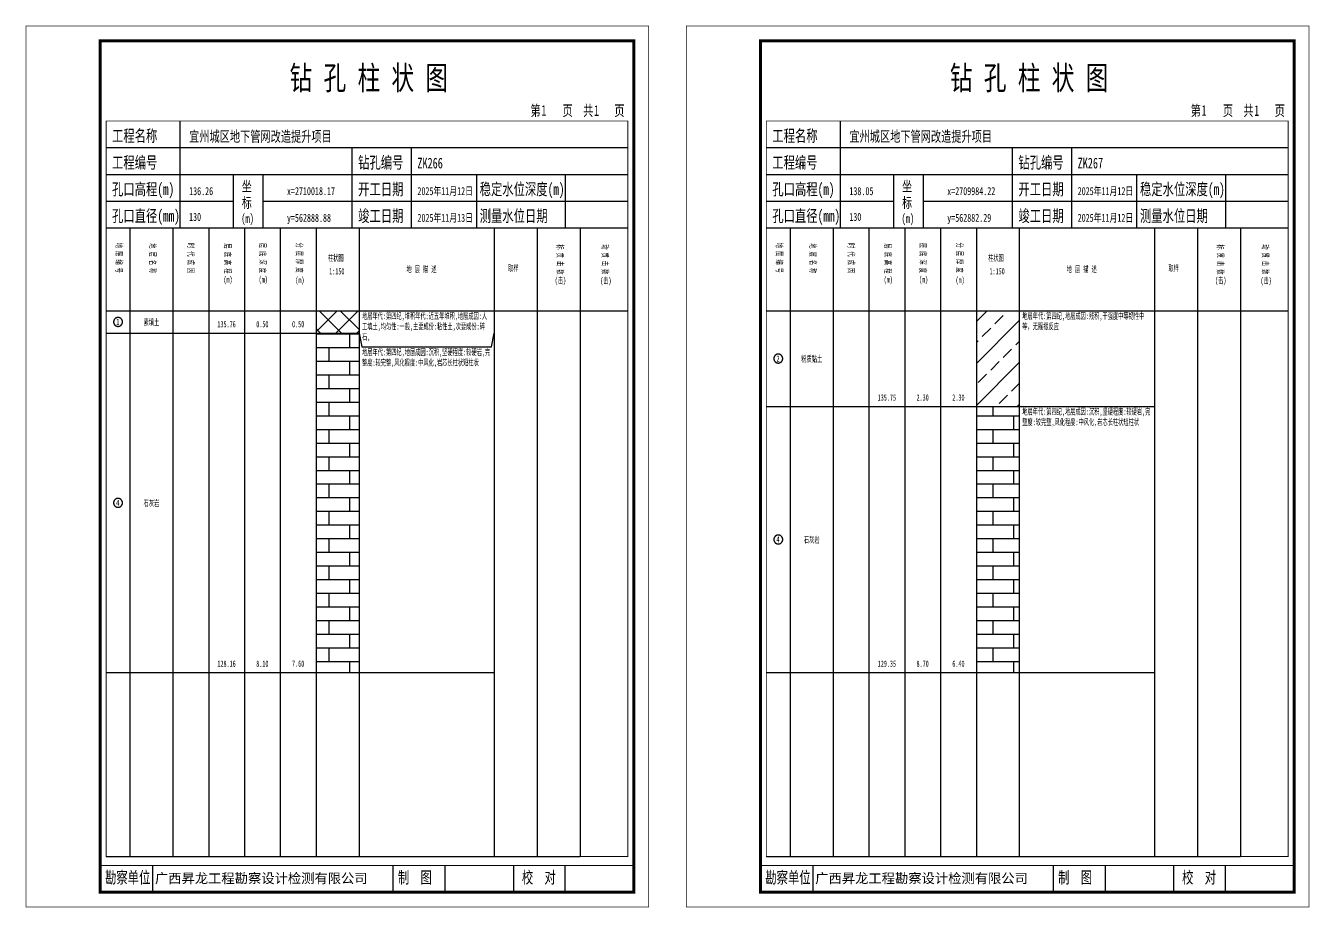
# Model space of a CAD drawing. Header units: millimetres. Extents: x 0 to 2711117, y 0 to 567555.
# Drawn here: x 57675.7 to 58108.6, y -0.1 to 297.1 of the extents above; entities that cross this region are included whole.
import ezdxf
from ezdxf.enums import TextEntityAlignment as Align

# ---------------------------------------------------------------- set-up
doc = ezdxf.new("R2010")
doc.units = ezdxf.units.MM
doc.layers.add('GICAD_POU_TEXTS', color=7, linetype='Continuous')
doc.layers.add('勘察点图例', color=7, linetype='Continuous')
doc.styles.add('HEAD_FONT', font='simfang.ttf', dxfattribs={"width": 0.6})
doc.styles.add('HEAD_FONT2', font='simfang.ttf', dxfattribs={"width": 0.6})
doc.styles.add('HT', font='simhei.ttf')
doc.styles.add('LZ_FONT', font='simfang.ttf', dxfattribs={"width": 0.7, "height": 8})
doc.styles.add('成果图图块', font='simfang.ttf', dxfattribs={"height": 2.5})
doc.styles.add('成果图表体', font='simfang.ttf', dxfattribs={"width": 0.6, "height": 2.1})
pattern_1 = [(0, (0, 0), (0, 4.6), []), (90, (0, 0), (-7, 4.6), [4.6, -4.6])]

# ---------------------------------------------------------------- blocks, each defined once
blk = doc.blocks.new('ZK266')
for p, q in [((52, 229), (52, 265)), ((27, 256), (203, 256)), ((110, 229), (110, 256)), ((130, 229), (130, 256)), ((27, 247), (203, 247)), ((70, 229), (70, 247)), ((80, 229), (80, 247)), ((152, 229), (152, 247)), ((182, 229), (182, 247)), ((27, 238), (70, 238)), ((80, 238), (203, 238)), ((27, 229), (35.05, 229)), ((35.05, 229), (35.05, 17)), ((35.05, 229), (49.53, 229)), ((49.53, 229), (49.53, 17)), ((49.53, 229), (61.6, 229)), ((61.6, 229), (61.6, 17)), ((61.6, 229), (73.68, 229)), ((73.68, 229), (73.68, 17)), ((73.68, 229), (85.75, 229)), ((85.75, 229), (85.75, 17)), ((85.75, 229), (97.82, 229)), ((97.82, 229), (97.82, 17)), ((97.82, 229), (112.3, 229)), ((112.3, 229), (112.3, 17)), ((112.3, 229), (157.93, 229)), ((157.93, 229), (157.93, 17)), ((157.93, 229), (172.42, 229)), ((172.42, 229), (172.42, 17)), ((172.42, 229), (186.9, 229)), ((186.9, 229), (186.9, 17)), ((186.9, 229), (203, 229)), ((27, 201), (203, 201)), ((27, 17), (35.05, 17)), ((35.05, 17), (49.53, 17)), ((42.74, 4.95), (42.74, 13.95)), ((42.74, 4.95), (42.74, 13.95)), ((49.53, 17), (61.6, 17)), ((61.6, 17), (73.68, 17)), ((73.68, 17), (85.75, 17)), ((85.75, 17), (97.82, 17)), ((97.82, 17), (112.3, 17)), ((112.3, 17), (157.93, 17)), ((123.83, 4.95), (123.83, 13.95)), ((141.38, 4.95), (141.38, 13.95)), ((157.93, 17), (172.42, 17)), ((164.48, 4.95), (164.48, 13.95)), ((172.42, 17), (186.9, 17)), ((181.84, 4.95), (181.84, 13.95)), ((181.84, 4.95), (181.84, 13.95))]:
    blk.add_line(p, q)
for points, const_width in [([(0, 0), (210, 0), (210, 297), (0, 297)], 0.25), ([(25, 5), (205, 5), (205, 292), (25, 292)], 1), ([(27, 265), (203, 265), (203, 17), (27, 17)], 0.3)]:
    blk.add_lwpolyline(points, close=True, dxfattribs=dict(const_width=const_width))
at = {"const_width": 0.3}
for points in [[(27, 229), (203, 229)], [(25, 14), (205, 14)]]:
    blk.add_lwpolyline(points, dxfattribs=at)
at = {"style": 'LZ_FONT', "width": 0.7}
for s, height, p in [('钻 孔 柱 状 图', 8, (88.9, 275.54)), ('第', 3.6, (170.12, 266.7)), ('1', 3.6, (173.78, 266.75)), ('页', 3.6, (180.96, 266.7)), ('共', 3.6, (187.88, 266.7)), ('1', 3.6, (191.54, 266.7)), ('页', 3.6, (198.44, 266.7)), ('工程名称', 4, (29, 258)), ('宜州城区地下管网改造提升项目', 3.6, (55, 258)), ('工程编号', 4, (29, 249)), ('钻孔编号', 4, (112, 249)), ('ZK266', 3.6, (132, 249)), ('孔口高程(m)', 4, (29, 240)), ('136.26', 2.7, (55, 240)), ('坐', 3.5, (72.79, 241.24)), ('x=2710018.17', 2.7, (88, 240)), ('开工日期', 4, (112, 240)), ('2025年11月12日', 2.7, (132, 240)), ('稳定水位深度(m)', 4, (153, 240)), ('标', 3.5, (72.79, 235.7)), ('孔口直径(mm)', 4, (29, 231)), ('130', 2.7, (54.98, 231.31)), ('(m) ', 3, (72.59, 230.65)), ('竣工日期', 4, (112, 231)), ('2025年11月13日', 2.7, (132, 231)), ('测量水位日期', 4, (153, 231)), ('y=562888.88', 2.7, (88, 231)), ('勘察单位', 4, (26.65, 7.95)), ('制  图', 4, (125.4, 7.95)), ('校  对', 4, (167.22, 7.95))]:
    blk.add_text(s, height=height, dxfattribs=at).set_placement(p)
at = {"style": 'HT'}
blk.add_text('广西昇龙工程勘察设计检测有限公司', height=3.2865, dxfattribs=at).set_placement((43.48, 8.02))
at = {"char_height": 2.1, "width": 22.806, "attachment_point": 1, "rotation": 270, "style": 'HEAD_FONT'}
for s, insert in [('地 层 编 号', (32.46, 223.92)), ('地 层 名 称', (43.79, 223.76)), ('时 代 成 因', (56.67, 223.83)), ('层 底 高 程', (69.07, 223.71)), ('层 底 深 度', (80.9, 223.91)), ('分 层 厚 度', (93.26, 224.01)), ('标 贯 击 数', (181.21, 223.37)), ('动 贯 击 数', (196.38, 223.43))]:
    blk.add_mtext(s, dxfattribs=dict(at, insert=insert))
at = {"char_height": 2.1, "attachment_point": 1}
for s, insert, width, style in [('柱状图', (101.82, 219.87), 7.855, 'HEAD_FONT2'), ('取样', (162.58, 216.44), 7.855, 'HEAD_FONT2'), ('(m)', (66.58, 212.56), 4.7944, 'HEAD_FONT'), ('(m)', (78.47, 212.61), 4.7944, 'HEAD_FONT'), ('(m)', (90.81, 212.43), 4.7944, 'HEAD_FONT'), ('1:150', (102.26, 215.36), 6.9223, 'HEAD_FONT2'), ('地 层 描 述', (128.29, 216.11), 22.0781, 'HEAD_FONT2'), ('(击)', (178.33, 212.31), 7.855, 'HEAD_FONT2'), ('(击)', (193.64, 212.22), 7.855, 'HEAD_FONT2')]:
    blk.add_mtext(s, dxfattribs=dict(at, insert=insert, width=width, style=style))
blk = doc.blocks.new('ZK266_0')
at = {"color": 7}
blk.add_polyline3d([(-1.5, 0.02, 0), (-1.5, -0.06, 0), (-1.49, -0.13, 0), (-1.48, -0.2, 0), (-1.47, -0.28, 0), (-1.46, -0.35, 0), (-1.44, -0.42, 0), (-1.41, -0.49, 0), (-1.39, -0.56, 0), (-1.36, -0.63, 0), (-1.32, -0.69, 0), (-1.29, -0.76, 0), (-1.25, -0.82, 0), (-1.2, -0.88, 0), (-1.16, -0.94, 0), (-1.11, -0.99, 0), (-1.06, -1.04, 0), (-1.01, -1.1, 0), (-0.95, -1.14, 0), (-0.89, -1.19, 0), (-0.83, -1.23, 0), (-0.77, -1.27, 0), (-0.71, -1.31, 0), (-0.64, -1.34, 0), (-0.57, -1.37, 0), (-0.51, -1.4, 0), (-0.44, -1.42, 0), (-0.36, -1.44, 0), (-0.29, -1.46, 0), (-0.22, -1.47, 0), (-0.15, -1.48, 0), (-0.07, -1.48, 0), (0, -1.48, 0), (0.07, -1.48, 0), (0.15, -1.48, 0), (0.22, -1.47, 0), (0.29, -1.46, 0), (0.36, -1.44, 0), (0.44, -1.42, 0), (0.51, -1.4, 0), (0.57, -1.37, 0), (0.64, -1.34, 0), (0.71, -1.31, 0), (0.77, -1.27, 0), (0.83, -1.23, 0), (0.89, -1.19, 0), (0.95, -1.14, 0), (1.01, -1.1, 0), (1.06, -1.04, 0), (1.11, -0.99, 0), (1.16, -0.94, 0), (1.2, -0.88, 0), (1.25, -0.82, 0), (1.29, -0.76, 0), (1.32, -0.69, 0), (1.36, -0.63, 0), (1.39, -0.56, 0), (1.41, -0.49, 0), (1.44, -0.42, 0), (1.46, -0.35, 0), (1.47, -0.28, 0), (1.48, -0.2, 0), (1.49, -0.13, 0), (1.5, -0.06, 0), (1.5, 0.02, 0), (1.5, 0.09, 0), (1.49, 0.16, 0), (1.48, 0.24, 0), (1.47, 0.31, 0), (1.46, 0.38, 0), (1.44, 0.45, 0), (1.41, 0.52, 0), (1.39, 0.59, 0), (1.36, 0.66, 0), (1.32, 0.72, 0), (1.29, 0.79, 0), (1.25, 0.85, 0), (1.2, 0.91, 0), (1.16, 0.97, 0), (1.11, 1.02, 0), (1.06, 1.08, 0), (1.01, 1.13, 0), (0.95, 1.18, 0), (0.89, 1.22, 0), (0.83, 1.26, 0), (0.77, 1.3, 0), (0.71, 1.34, 0), (0.64, 1.37, 0), (0.57, 1.4, 0), (0.51, 1.43, 0), (0.44, 1.45, 0), (0.36, 1.47, 0), (0.29, 1.49, 0), (0.22, 1.5, 0), (0.15, 1.51, 0), (0.07, 1.51, 0), (0, 1.52, 0), (-0.07, 1.51, 0), (-0.15, 1.51, 0), (-0.22, 1.5, 0), (-0.29, 1.49, 0), (-0.36, 1.47, 0), (-0.44, 1.45, 0), (-0.51, 1.43, 0), (-0.57, 1.4, 0), (-0.64, 1.37, 0), (-0.71, 1.34, 0), (-0.77, 1.3, 0), (-0.83, 1.26, 0), (-0.89, 1.22, 0), (-0.95, 1.18, 0), (-1.01, 1.13, 0), (-1.06, 1.08, 0), (-1.11, 1.02, 0), (-1.16, 0.97, 0), (-1.2, 0.91, 0), (-1.25, 0.85, 0), (-1.29, 0.79, 0), (-1.32, 0.72, 0), (-1.36, 0.66, 0), (-1.39, 0.59, 0), (-1.41, 0.52, 0), (-1.44, 0.45, 0), (-1.46, 0.38, 0), (-1.47, 0.31, 0), (-1.48, 0.24, 0), (-1.49, 0.16, 0), (-1.5, 0.09, 0), (-1.5, 0.02, 0)], dxfattribs=at)
at = {"layer": 'GICAD_POU_TEXTS', "color": 7, "style": '成果图图块', "width": 0.7}
blk.add_text('1', height=2, dxfattribs=at).set_placement((-0.09, -0.99), align=Align.CENTER)
blk = doc.blocks.new('ZK266_1')
at = {"color": 7}
blk.add_polyline3d([(-1.5, 0.02, 0), (-1.5, -0.06, 0), (-1.49, -0.13, 0), (-1.48, -0.2, 0), (-1.47, -0.28, 0), (-1.46, -0.35, 0), (-1.44, -0.42, 0), (-1.41, -0.49, 0), (-1.39, -0.56, 0), (-1.36, -0.63, 0), (-1.32, -0.69, 0), (-1.29, -0.76, 0), (-1.25, -0.82, 0), (-1.2, -0.88, 0), (-1.16, -0.94, 0), (-1.11, -0.99, 0), (-1.06, -1.04, 0), (-1.01, -1.1, 0), (-0.95, -1.14, 0), (-0.89, -1.19, 0), (-0.83, -1.23, 0), (-0.77, -1.27, 0), (-0.71, -1.31, 0), (-0.64, -1.34, 0), (-0.57, -1.37, 0), (-0.51, -1.4, 0), (-0.44, -1.42, 0), (-0.36, -1.44, 0), (-0.29, -1.46, 0), (-0.22, -1.47, 0), (-0.15, -1.48, 0), (-0.07, -1.48, 0), (0, -1.48, 0), (0.07, -1.48, 0), (0.15, -1.48, 0), (0.22, -1.47, 0), (0.29, -1.46, 0), (0.36, -1.44, 0), (0.44, -1.42, 0), (0.51, -1.4, 0), (0.57, -1.37, 0), (0.64, -1.34, 0), (0.71, -1.31, 0), (0.77, -1.27, 0), (0.83, -1.23, 0), (0.89, -1.19, 0), (0.95, -1.14, 0), (1.01, -1.1, 0), (1.06, -1.04, 0), (1.11, -0.99, 0), (1.16, -0.94, 0), (1.2, -0.88, 0), (1.25, -0.82, 0), (1.29, -0.76, 0), (1.32, -0.69, 0), (1.36, -0.63, 0), (1.39, -0.56, 0), (1.41, -0.49, 0), (1.44, -0.42, 0), (1.46, -0.35, 0), (1.47, -0.28, 0), (1.48, -0.2, 0), (1.49, -0.13, 0), (1.5, -0.06, 0), (1.5, 0.02, 0), (1.5, 0.09, 0), (1.49, 0.16, 0), (1.48, 0.24, 0), (1.47, 0.31, 0), (1.46, 0.38, 0), (1.44, 0.45, 0), (1.41, 0.52, 0), (1.39, 0.59, 0), (1.36, 0.66, 0), (1.32, 0.72, 0), (1.29, 0.79, 0), (1.25, 0.85, 0), (1.2, 0.91, 0), (1.16, 0.97, 0), (1.11, 1.02, 0), (1.06, 1.08, 0), (1.01, 1.13, 0), (0.95, 1.18, 0), (0.89, 1.22, 0), (0.83, 1.26, 0), (0.77, 1.3, 0), (0.71, 1.34, 0), (0.64, 1.37, 0), (0.57, 1.4, 0), (0.51, 1.43, 0), (0.44, 1.45, 0), (0.36, 1.47, 0), (0.29, 1.49, 0), (0.22, 1.5, 0), (0.15, 1.51, 0), (0.07, 1.51, 0), (0, 1.52, 0), (-0.07, 1.51, 0), (-0.15, 1.51, 0), (-0.22, 1.5, 0), (-0.29, 1.49, 0), (-0.36, 1.47, 0), (-0.44, 1.45, 0), (-0.51, 1.43, 0), (-0.57, 1.4, 0), (-0.64, 1.37, 0), (-0.71, 1.34, 0), (-0.77, 1.3, 0), (-0.83, 1.26, 0), (-0.89, 1.22, 0), (-0.95, 1.18, 0), (-1.01, 1.13, 0), (-1.06, 1.08, 0), (-1.11, 1.02, 0), (-1.16, 0.97, 0), (-1.2, 0.91, 0), (-1.25, 0.85, 0), (-1.29, 0.79, 0), (-1.32, 0.72, 0), (-1.36, 0.66, 0), (-1.39, 0.59, 0), (-1.41, 0.52, 0), (-1.44, 0.45, 0), (-1.46, 0.38, 0), (-1.47, 0.31, 0), (-1.48, 0.24, 0), (-1.49, 0.16, 0), (-1.5, 0.09, 0), (-1.5, 0.02, 0)], dxfattribs=at)
at = {"layer": 'GICAD_POU_TEXTS', "color": 7, "style": '成果图图块', "width": 0.7}
blk.add_text('4', height=2, dxfattribs=at).set_placement((-0.09, -0.99), align=Align.CENTER)
blk = doc.blocks.new('ZK267')
for p, q in [((52, 229), (52, 265)), ((27, 256), (203, 256)), ((110, 229), (110, 256)), ((130, 229), (130, 256)), ((27, 247), (203, 247)), ((70, 229), (70, 247)), ((80, 229), (80, 247)), ((152, 229), (152, 247)), ((182, 229), (182, 247)), ((27, 238), (70, 238)), ((80, 238), (203, 238)), ((27, 229), (35.05, 229)), ((35.05, 229), (35.05, 17)), ((35.05, 229), (49.53, 229)), ((49.53, 229), (49.53, 17)), ((49.53, 229), (61.6, 229)), ((61.6, 229), (61.6, 17)), ((61.6, 229), (73.68, 229)), ((73.68, 229), (73.68, 17)), ((73.68, 229), (85.75, 229)), ((85.75, 229), (85.75, 17)), ((85.75, 229), (97.82, 229)), ((97.82, 229), (97.82, 17)), ((97.82, 229), (112.3, 229)), ((112.3, 229), (112.3, 17)), ((112.3, 229), (157.93, 229)), ((157.93, 229), (157.93, 17)), ((157.93, 229), (172.42, 229)), ((172.42, 229), (172.42, 17)), ((172.42, 229), (186.9, 229)), ((186.9, 229), (186.9, 17)), ((186.9, 229), (203, 229)), ((27, 201), (203, 201)), ((27, 17), (35.05, 17)), ((35.05, 17), (49.53, 17)), ((42.74, 4.95), (42.74, 13.95)), ((42.74, 4.95), (42.74, 13.95)), ((49.53, 17), (61.6, 17)), ((61.6, 17), (73.68, 17)), ((73.68, 17), (85.75, 17)), ((85.75, 17), (97.82, 17)), ((97.82, 17), (112.3, 17)), ((112.3, 17), (157.93, 17)), ((123.83, 4.95), (123.83, 13.95)), ((141.38, 4.95), (141.38, 13.95)), ((157.93, 17), (172.42, 17)), ((164.48, 4.95), (164.48, 13.95)), ((172.42, 17), (186.9, 17)), ((181.84, 4.95), (181.84, 13.95)), ((181.84, 4.95), (181.84, 13.95))]:
    blk.add_line(p, q)
for points, const_width in [([(0, 0), (210, 0), (210, 297), (0, 297)], 0.25), ([(25, 5), (205, 5), (205, 292), (25, 292)], 1), ([(27, 265), (203, 265), (203, 17), (27, 17)], 0.3)]:
    blk.add_lwpolyline(points, close=True, dxfattribs=dict(const_width=const_width))
at = {"const_width": 0.3}
for points in [[(27, 229), (203, 229)], [(25, 14), (205, 14)]]:
    blk.add_lwpolyline(points, dxfattribs=at)
at = {"style": 'LZ_FONT', "width": 0.7}
for s, height, p in [('钻 孔 柱 状 图', 8, (88.9, 275.54)), ('第', 3.6, (170.12, 266.7)), ('1', 3.6, (173.78, 266.75)), ('页', 3.6, (180.96, 266.7)), ('共', 3.6, (187.88, 266.7)), ('1', 3.6, (191.54, 266.7)), ('页', 3.6, (198.44, 266.7)), ('工程名称', 4, (29, 258)), ('宜州城区地下管网改造提升项目', 3.6, (55, 258)), ('工程编号', 4, (29, 249)), ('钻孔编号', 4, (112, 249)), ('ZK267', 3.6, (132, 249)), ('孔口高程(m)', 4, (29, 240)), ('138.05', 2.7, (55, 240)), ('坐', 3.5, (72.79, 241.24)), ('x=2709984.22', 2.7, (88, 240)), ('开工日期', 4, (112, 240)), ('2025年11月12日', 2.7, (132, 240)), ('稳定水位深度(m)', 4, (153, 240)), ('标', 3.5, (72.79, 235.7)), ('孔口直径(mm)', 4, (29, 231)), ('130', 2.7, (54.98, 231.31)), ('(m) ', 3, (72.59, 230.65)), ('竣工日期', 4, (112, 231)), ('2025年11月12日', 2.7, (132, 231)), ('测量水位日期', 4, (153, 231)), ('y=562882.29', 2.7, (88, 231)), ('勘察单位', 4, (26.65, 7.95)), ('制  图', 4, (125.4, 7.95)), ('校  对', 4, (167.22, 7.95))]:
    blk.add_text(s, height=height, dxfattribs=at).set_placement(p)
at = {"style": 'HT'}
blk.add_text('广西昇龙工程勘察设计检测有限公司', height=3.2865, dxfattribs=at).set_placement((43.48, 8.02))
at = {"char_height": 2.1, "width": 22.806, "attachment_point": 1, "rotation": 270, "style": 'HEAD_FONT'}
for s, insert in [('地 层 编 号', (32.46, 223.92)), ('地 层 名 称', (43.79, 223.76)), ('时 代 成 因', (56.67, 223.83)), ('层 底 高 程', (69.07, 223.71)), ('层 底 深 度', (80.9, 223.91)), ('分 层 厚 度', (93.26, 224.01)), ('标 贯 击 数', (181.21, 223.37)), ('动 贯 击 数', (196.38, 223.43))]:
    blk.add_mtext(s, dxfattribs=dict(at, insert=insert))
at = {"char_height": 2.1, "attachment_point": 1}
for s, insert, width, style in [('柱状图', (101.82, 219.87), 7.855, 'HEAD_FONT2'), ('取样', (162.58, 216.44), 7.855, 'HEAD_FONT2'), ('(m)', (66.58, 212.56), 4.7944, 'HEAD_FONT'), ('(m)', (78.47, 212.61), 4.7944, 'HEAD_FONT'), ('(m)', (90.81, 212.43), 4.7944, 'HEAD_FONT'), ('1:150', (102.26, 215.36), 6.9223, 'HEAD_FONT2'), ('地 层 描 述', (128.29, 216.11), 22.0781, 'HEAD_FONT2'), ('(击)', (178.33, 212.31), 7.855, 'HEAD_FONT2'), ('(击)', (193.64, 212.22), 7.855, 'HEAD_FONT2')]:
    blk.add_mtext(s, dxfattribs=dict(at, insert=insert, width=width, style=style))
blk = doc.blocks.new('ZK267_0')
at = {"color": 7}
blk.add_polyline3d([(-1.5, 0.02, 0), (-1.5, -0.06, 0), (-1.49, -0.13, 0), (-1.48, -0.2, 0), (-1.47, -0.28, 0), (-1.46, -0.35, 0), (-1.44, -0.42, 0), (-1.41, -0.49, 0), (-1.39, -0.56, 0), (-1.36, -0.63, 0), (-1.32, -0.69, 0), (-1.29, -0.76, 0), (-1.25, -0.82, 0), (-1.2, -0.88, 0), (-1.16, -0.94, 0), (-1.11, -0.99, 0), (-1.06, -1.04, 0), (-1.01, -1.1, 0), (-0.95, -1.14, 0), (-0.89, -1.19, 0), (-0.83, -1.23, 0), (-0.77, -1.27, 0), (-0.71, -1.31, 0), (-0.64, -1.34, 0), (-0.57, -1.37, 0), (-0.51, -1.4, 0), (-0.44, -1.42, 0), (-0.36, -1.44, 0), (-0.29, -1.46, 0), (-0.22, -1.47, 0), (-0.15, -1.48, 0), (-0.07, -1.48, 0), (0, -1.48, 0), (0.07, -1.48, 0), (0.15, -1.48, 0), (0.22, -1.47, 0), (0.29, -1.46, 0), (0.36, -1.44, 0), (0.44, -1.42, 0), (0.51, -1.4, 0), (0.57, -1.37, 0), (0.64, -1.34, 0), (0.71, -1.31, 0), (0.77, -1.27, 0), (0.83, -1.23, 0), (0.89, -1.19, 0), (0.95, -1.14, 0), (1.01, -1.1, 0), (1.06, -1.04, 0), (1.11, -0.99, 0), (1.16, -0.94, 0), (1.2, -0.88, 0), (1.25, -0.82, 0), (1.29, -0.76, 0), (1.32, -0.69, 0), (1.36, -0.63, 0), (1.39, -0.56, 0), (1.41, -0.49, 0), (1.44, -0.42, 0), (1.46, -0.35, 0), (1.47, -0.28, 0), (1.48, -0.2, 0), (1.49, -0.13, 0), (1.5, -0.06, 0), (1.5, 0.02, 0), (1.5, 0.09, 0), (1.49, 0.16, 0), (1.48, 0.24, 0), (1.47, 0.31, 0), (1.46, 0.38, 0), (1.44, 0.45, 0), (1.41, 0.52, 0), (1.39, 0.59, 0), (1.36, 0.66, 0), (1.32, 0.72, 0), (1.29, 0.79, 0), (1.25, 0.85, 0), (1.2, 0.91, 0), (1.16, 0.97, 0), (1.11, 1.02, 0), (1.06, 1.08, 0), (1.01, 1.13, 0), (0.95, 1.18, 0), (0.89, 1.22, 0), (0.83, 1.26, 0), (0.77, 1.3, 0), (0.71, 1.34, 0), (0.64, 1.37, 0), (0.57, 1.4, 0), (0.51, 1.43, 0), (0.44, 1.45, 0), (0.36, 1.47, 0), (0.29, 1.49, 0), (0.22, 1.5, 0), (0.15, 1.51, 0), (0.07, 1.51, 0), (0, 1.52, 0), (-0.07, 1.51, 0), (-0.15, 1.51, 0), (-0.22, 1.5, 0), (-0.29, 1.49, 0), (-0.36, 1.47, 0), (-0.44, 1.45, 0), (-0.51, 1.43, 0), (-0.57, 1.4, 0), (-0.64, 1.37, 0), (-0.71, 1.34, 0), (-0.77, 1.3, 0), (-0.83, 1.26, 0), (-0.89, 1.22, 0), (-0.95, 1.18, 0), (-1.01, 1.13, 0), (-1.06, 1.08, 0), (-1.11, 1.02, 0), (-1.16, 0.97, 0), (-1.2, 0.91, 0), (-1.25, 0.85, 0), (-1.29, 0.79, 0), (-1.32, 0.72, 0), (-1.36, 0.66, 0), (-1.39, 0.59, 0), (-1.41, 0.52, 0), (-1.44, 0.45, 0), (-1.46, 0.38, 0), (-1.47, 0.31, 0), (-1.48, 0.24, 0), (-1.49, 0.16, 0), (-1.5, 0.09, 0), (-1.5, 0.02, 0)], dxfattribs=at)
at = {"layer": 'GICAD_POU_TEXTS', "color": 7, "style": '成果图图块', "width": 0.7}
blk.add_text('2', height=2, dxfattribs=at).set_placement((-0.09, -0.99), align=Align.CENTER)
blk = doc.blocks.new('ZK267_1')
at = {"color": 7}
blk.add_polyline3d([(-1.5, 0.02, 0), (-1.5, -0.06, 0), (-1.49, -0.13, 0), (-1.48, -0.2, 0), (-1.47, -0.28, 0), (-1.46, -0.35, 0), (-1.44, -0.42, 0), (-1.41, -0.49, 0), (-1.39, -0.56, 0), (-1.36, -0.63, 0), (-1.32, -0.69, 0), (-1.29, -0.76, 0), (-1.25, -0.82, 0), (-1.2, -0.88, 0), (-1.16, -0.94, 0), (-1.11, -0.99, 0), (-1.06, -1.04, 0), (-1.01, -1.1, 0), (-0.95, -1.14, 0), (-0.89, -1.19, 0), (-0.83, -1.23, 0), (-0.77, -1.27, 0), (-0.71, -1.31, 0), (-0.64, -1.34, 0), (-0.57, -1.37, 0), (-0.51, -1.4, 0), (-0.44, -1.42, 0), (-0.36, -1.44, 0), (-0.29, -1.46, 0), (-0.22, -1.47, 0), (-0.15, -1.48, 0), (-0.07, -1.48, 0), (0, -1.48, 0), (0.07, -1.48, 0), (0.15, -1.48, 0), (0.22, -1.47, 0), (0.29, -1.46, 0), (0.36, -1.44, 0), (0.44, -1.42, 0), (0.51, -1.4, 0), (0.57, -1.37, 0), (0.64, -1.34, 0), (0.71, -1.31, 0), (0.77, -1.27, 0), (0.83, -1.23, 0), (0.89, -1.19, 0), (0.95, -1.14, 0), (1.01, -1.1, 0), (1.06, -1.04, 0), (1.11, -0.99, 0), (1.16, -0.94, 0), (1.2, -0.88, 0), (1.25, -0.82, 0), (1.29, -0.76, 0), (1.32, -0.69, 0), (1.36, -0.63, 0), (1.39, -0.56, 0), (1.41, -0.49, 0), (1.44, -0.42, 0), (1.46, -0.35, 0), (1.47, -0.28, 0), (1.48, -0.2, 0), (1.49, -0.13, 0), (1.5, -0.06, 0), (1.5, 0.02, 0), (1.5, 0.09, 0), (1.49, 0.16, 0), (1.48, 0.24, 0), (1.47, 0.31, 0), (1.46, 0.38, 0), (1.44, 0.45, 0), (1.41, 0.52, 0), (1.39, 0.59, 0), (1.36, 0.66, 0), (1.32, 0.72, 0), (1.29, 0.79, 0), (1.25, 0.85, 0), (1.2, 0.91, 0), (1.16, 0.97, 0), (1.11, 1.02, 0), (1.06, 1.08, 0), (1.01, 1.13, 0), (0.95, 1.18, 0), (0.89, 1.22, 0), (0.83, 1.26, 0), (0.77, 1.3, 0), (0.71, 1.34, 0), (0.64, 1.37, 0), (0.57, 1.4, 0), (0.51, 1.43, 0), (0.44, 1.45, 0), (0.36, 1.47, 0), (0.29, 1.49, 0), (0.22, 1.5, 0), (0.15, 1.51, 0), (0.07, 1.51, 0), (0, 1.52, 0), (-0.07, 1.51, 0), (-0.15, 1.51, 0), (-0.22, 1.5, 0), (-0.29, 1.49, 0), (-0.36, 1.47, 0), (-0.44, 1.45, 0), (-0.51, 1.43, 0), (-0.57, 1.4, 0), (-0.64, 1.37, 0), (-0.71, 1.34, 0), (-0.77, 1.3, 0), (-0.83, 1.26, 0), (-0.89, 1.22, 0), (-0.95, 1.18, 0), (-1.01, 1.13, 0), (-1.06, 1.08, 0), (-1.11, 1.02, 0), (-1.16, 0.97, 0), (-1.2, 0.91, 0), (-1.25, 0.85, 0), (-1.29, 0.79, 0), (-1.32, 0.72, 0), (-1.36, 0.66, 0), (-1.39, 0.59, 0), (-1.41, 0.52, 0), (-1.44, 0.45, 0), (-1.46, 0.38, 0), (-1.47, 0.31, 0), (-1.48, 0.24, 0), (-1.49, 0.16, 0), (-1.5, 0.09, 0), (-1.5, 0.02, 0)], dxfattribs=at)
at = {"layer": 'GICAD_POU_TEXTS', "color": 7, "style": '成果图图块', "width": 0.7}
blk.add_text('4', height=2, dxfattribs=at).set_placement((-0.09, -0.99), align=Align.CENTER)

msp = doc.modelspace()

# ---------------------------------------------------------------- hatches: boundary and pattern name
at = {"layer": '勘察点图例'}
h = msp.add_hatch(dxfattribs=at)
h.set_pattern_fill('GKSTT', color=256, scale=0.5, style=0, pattern_type=2)
h.set_pattern_definition([(45, (0, 0), (-3.5355339, 3.5355339), []), (135, (0, 0), (-3.5355339, -3.5355339), [])])
h.paths.add_polyline_path([(57773.62, 193.47), (57788.11, 193.47), (57788.11, 201), (57773.62, 201)])
h = msp.add_hatch(dxfattribs=at)
h.set_pattern_fill('GKFZNT', color=256, scale=0.5, style=0, pattern_type=2)
h.set_pattern_definition([(45, (0, 0), (-7.0710678, 7.0710678), []), (45, (7.071, 0), (-7.0710678, 7.0710678), [4, -2])])
h.paths.add_polyline_path([(57996.31, 168.75), (58010.79, 168.75), (58010.79, 201), (57996.31, 201)])
h = msp.add_hatch(dxfattribs=at)
h.set_pattern_fill('GKSHY', color=256, scale=0.5, style=0, pattern_type=2)
h.set_pattern_definition(pattern_1)
h.paths.add_polyline_path([(57773.62, 79), (57788.11, 79), (57788.11, 193.47), (57773.62, 193.47)])
h = msp.add_hatch(dxfattribs=at)
h.set_pattern_fill('GKSHY', color=256, scale=0.5, style=0, pattern_type=2)
h.set_pattern_definition(pattern_1)
h.paths.add_polyline_path([(57996.31, 79), (58010.79, 79), (58010.79, 168.75), (57996.31, 168.75)])

# ---------------------------------------------------------------- linework, layer by layer
for p, q in [((57702.8, 193.47), (57788.11, 193.47)), ((57788.11, 193.47), (57789.11, 188.81)), ((57832.74, 188.81), (57833.74, 193.47)), ((57789.11, 188.81), (57832.74, 188.81)), ((57925.49, 168.75), (58010.79, 168.75)), ((58010.79, 168.75), (58056.42, 168.75)), ((57702.8, 79), (57788.11, 79)), ((57788.11, 79), (57833.74, 79)), ((57925.49, 79), (58010.79, 79)), ((58010.79, 79), (58056.42, 79))]:
    msp.add_line(p, q, dxfattribs=at)

# ---------------------------------------------------------------- block references
for name, p in [('ZK266', (57675.8, 0)), ('ZK267', (57898.49, 0)), ('ZK266_0', (57706.83, 197.23)), ('ZK267_0', (57929.51, 184.87)), ('ZK266_1', (57706.83, 136.23)), ('ZK267_1', (57929.51, 123.87))]:
    msp.add_blockref(name, p, dxfattribs=at)

# ---------------------------------------------------------------- texts
at = {"layer": '勘察点图例', "style": '成果图表体', "width": 0.6}
for s, p in [('素填土', (57718.09, 197.23)), ('135.76', (57743.44, 196.47)), ('0.50', (57755.51, 196.47)), ('0.50', (57767.59, 196.47)), ('粉质黏土', (57940.78, 184.87)), ('135.75', (57966.13, 171.75)), ('2.30', (57978.2, 171.75)), ('2.30', (57990.27, 171.75)), ('石灰岩', (57718.09, 136.23)), ('石灰岩', (57940.78, 123.87)), ('128.16', (57743.44, 82)), ('8.10', (57755.51, 82)), ('7.60', (57767.59, 82)), ('129.35', (57966.13, 82)), ('8.70', (57978.2, 82)), ('6.40', (57990.27, 82))]:
    msp.add_text(s, height=2.1, dxfattribs=at).set_placement(p, align=Align.MIDDLE)
at = {"layer": '勘察点图例', "char_height": 2.1, "width": 43.6296, "attachment_point": 1, "style": '成果图表体'}
for s, insert in [('地层年代:第四纪,堆积年代:近五年堆积,地层成因:人工填土,均匀性:一般,主要成份:粘性土,次要成份:碎石,', (57789.11, 200.3)), ('地层年代:第四纪,地层成因:残积,干强度中等韧性中等，无摇振反应', (58011.79, 200.3)), ('地层年代:第四纪,地层成因:沉积,坚硬程度:较硬岩,完整度:较完整,风化程度:中风化,岩芯长柱状短柱状', (57789.11, 188.11)), ('地层年代:第四纪,地层成因:沉积,坚硬程度:较硬岩,完整度:较完整,风化程度:中风化,岩芯长柱状短柱状', (58011.79, 168.05))]:
    msp.add_mtext(s, dxfattribs=dict(at, insert=insert))

doc.saveas('drawing.dxf')
